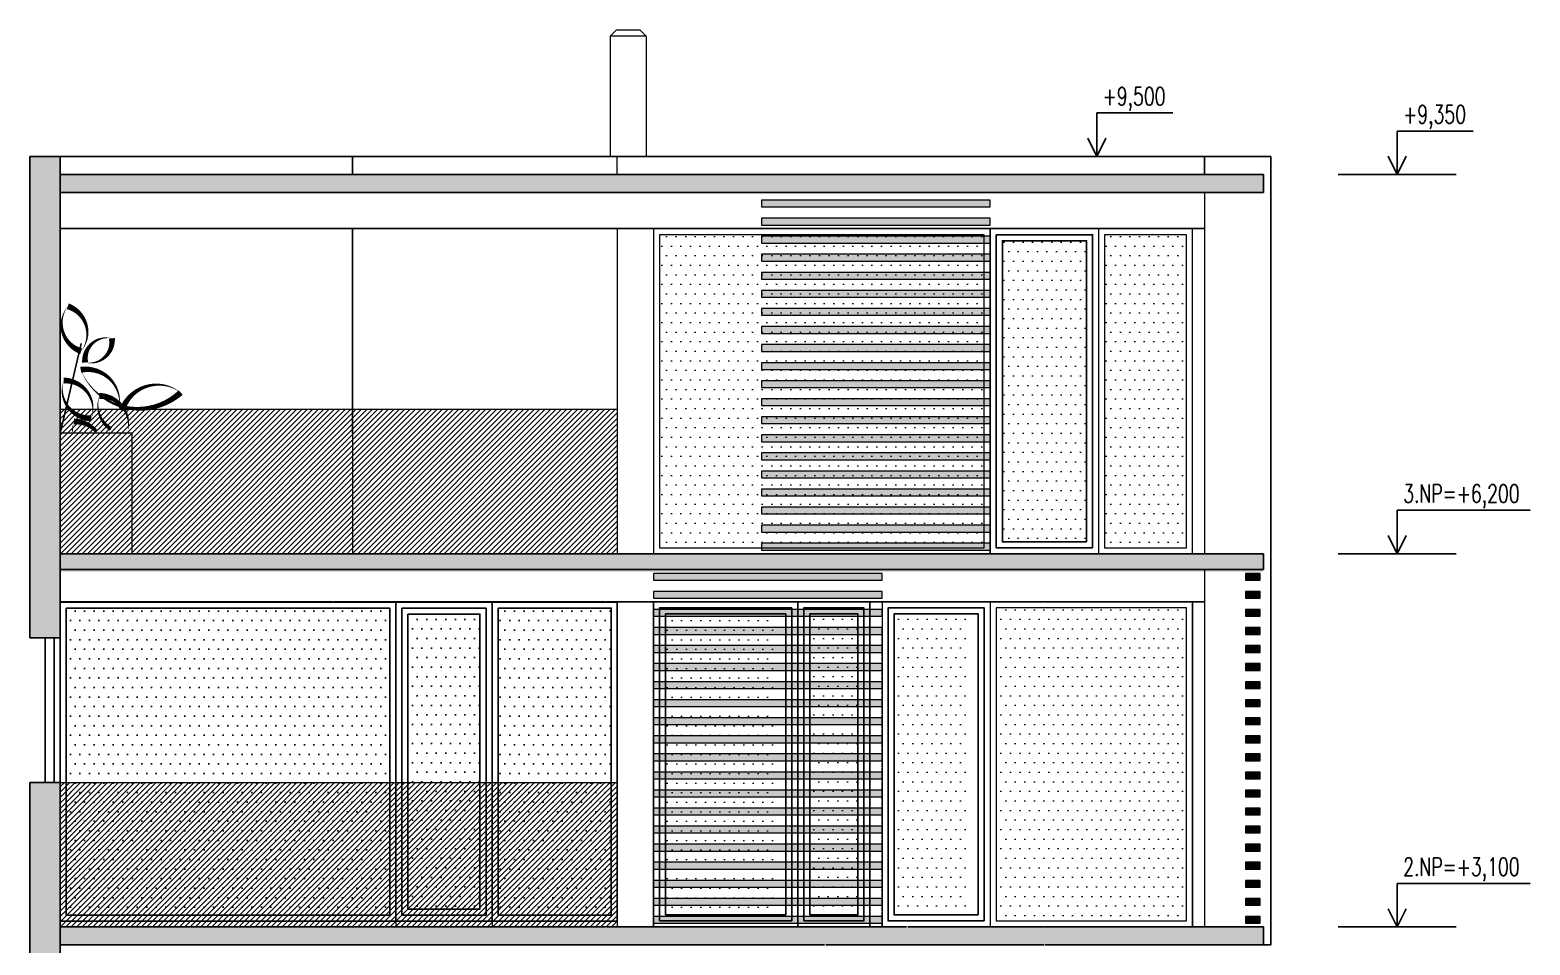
# Model space of a CAD drawing. Header units: metres. Extents: x -442 to 316, y -503 to 125.
# Drawn here: x 26.32 to 38.78, y 22.97 to 30.57 of the extents above; entities that cross this region are included whole.
import ezdxf

# ---------------------------------------------------------------- set-up
doc = ezdxf.new("R2010")
doc.units = ezdxf.units.M
for name, color, linetype in [('popis', 6, 'Continuous'), ('SRAFA', 251, 'Continuous'), ('SRAFY', 3, 'Continuous'), ('zariz.predmety', 203, 'Continuous'), ('ZDIVO', 1, 'Continuous')]:
    doc.layers.add(name, color=color, linetype=linetype)
doc.styles.add('ROMANS', font='romans.shx', dxfattribs={"width": 0.7})
pattern_1 = [(0, (-9.504774, 75.43694), (0.0396875, 0.079375), [0, -0.079375])]

msp = doc.modelspace()

# ---------------------------------------------------------------- hatches: boundary and pattern name
at = {"layer": 'SRAFA', "linetype": 'Continuous', "lineweight": 0}
h = msp.add_hatch(color=256, dxfattribs=at)
h.dxf.hatch_style = 1
h.paths.add_polyline_path([(26.565416, 29.374438), (36.565416, 29.374438), (36.565416, 29.224438), (26.565416, 29.224438)])
h = msp.add_hatch(dxfattribs=at)
h.set_pattern_fill('ANSI31', color=256, scale=0.01, style=0)
h.set_pattern_definition([(45, (156.100502, 304.10996), (-0.0224506403, 0.0224506403), [])])
h.paths.add_polyline_path([(26.565416, 27.424438), (31.195416, 27.424438), (31.195416, 26.224438), (26.565416, 26.224438)])
h = msp.add_hatch(color=256, dxfattribs=at)
h.dxf.hatch_style = 1
h.paths.add_polyline_path([(26.565416, 26.224438), (36.565416, 26.224438), (36.565416, 26.074438), (26.565416, 26.074438)])
h = msp.add_hatch(dxfattribs=at)
h.set_pattern_fill('ANSI31', color=256, scale=0.01, style=0)
h.set_pattern_definition([(45, (156.100502, 301.00996), (-0.0224506403, 0.0224506403), [])])
h.paths.add_polyline_path([(26.565416, 24.324438), (31.195416, 24.324438), (31.195416, 23.124438), (26.565416, 23.124438)])
h = msp.add_hatch(color=256, dxfattribs=at)
h.dxf.hatch_style = 1
h.paths.add_polyline_path([(26.565416, 23.124438), (36.565416, 23.124438), (36.565416, 22.974438), (26.565416, 22.974438)])
at = {"layer": 'SRAFY', "linetype": 'Continuous', "lineweight": 0}
h = msp.add_hatch(color=252, dxfattribs=at)
h.dxf.hatch_style = 1
h.paths.add_polyline_path([(32.395416, 29.104765), (34.295416, 29.104765), (34.295416, 29.161218), (32.395416, 29.161218)])
h = msp.add_hatch(color=252, dxfattribs=at)
h.dxf.hatch_style = 1
h.paths.add_polyline_path([(32.395416, 28.954765), (34.295416, 28.954765), (34.295416, 29.011218), (32.395416, 29.011218)])
h = msp.add_hatch(dxfattribs=at)
h.set_pattern_fill('DOTS', color=256, scale=0.05, style=0)
h.set_pattern_definition([(180, (-95.98967, 306.90996), (-0.0396875, 0.079375), [0, -0.079375])])
h.paths.add_polyline_path([(34.245416, 28.874438), (31.545416, 28.874438), (31.545416, 26.274438), (34.245416, 26.274438)])
h = msp.add_hatch(color=252, dxfattribs=at)
h.dxf.hatch_style = 1
h.paths.add_polyline_path([(32.395416, 28.804765), (34.295416, 28.804765), (34.295416, 28.861218), (32.395416, 28.861218)])
h = msp.add_hatch(dxfattribs=at)
h.set_pattern_fill('DOTS', color=256, scale=0.05, style=0)
h.paths.add_polyline_path([(35.095416, 28.824438), (34.395416, 28.824438), (34.395416, 26.324438), (35.095416, 26.324438)])
h = msp.add_hatch(dxfattribs=at)
h.set_pattern_fill('DOTS', color=256, scale=0.05, style=0)
h.set_pattern_definition([(180, (-93.40967, 306.90996), (-0.0396875, 0.079375), [0, -0.079375])])
h.paths.add_polyline_path([(35.925416, 28.874438), (35.245416, 28.874438), (35.245416, 26.274438), (35.925416, 26.274438)])
h = msp.add_hatch(color=252, dxfattribs=at)
h.dxf.hatch_style = 1
h.paths.add_polyline_path([(32.395416, 28.654765), (34.295416, 28.654765), (34.295416, 28.711218), (32.395416, 28.711218)])
h = msp.add_hatch(color=252, dxfattribs=at)
h.dxf.hatch_style = 1
h.paths.add_polyline_path([(32.395416, 28.504765), (34.295416, 28.504765), (34.295416, 28.561218), (32.395416, 28.561218)])
h = msp.add_hatch(color=252, dxfattribs=at)
h.dxf.hatch_style = 1
h.paths.add_polyline_path([(32.395416, 28.354765), (34.295416, 28.354765), (34.295416, 28.411218), (32.395416, 28.411218)])
h = msp.add_hatch(color=252, dxfattribs=at)
h.dxf.hatch_style = 1
h.paths.add_polyline_path([(32.395416, 28.204765), (34.295416, 28.204765), (34.295416, 28.261218), (32.395416, 28.261218)])
h = msp.add_hatch(color=252, dxfattribs=at)
h.dxf.hatch_style = 1
h.paths.add_polyline_path([(32.395416, 28.054765), (34.295416, 28.054765), (34.295416, 28.111218), (32.395416, 28.111218)])
h = msp.add_hatch(color=252, dxfattribs=at)
h.dxf.hatch_style = 1
h.paths.add_polyline_path([(32.395416, 27.904765), (34.295416, 27.904765), (34.295416, 27.961218), (32.395416, 27.961218)])
h = msp.add_hatch(color=252, dxfattribs=at)
h.dxf.hatch_style = 1
h.paths.add_polyline_path([(32.395416, 27.754765), (34.295416, 27.754765), (34.295416, 27.811218), (32.395416, 27.811218)])
h = msp.add_hatch(color=252, dxfattribs=at)
h.dxf.hatch_style = 1
h.paths.add_polyline_path([(32.395416, 27.604765), (34.295416, 27.604765), (34.295416, 27.661218), (32.395416, 27.661218)])
h = msp.add_hatch(color=252, dxfattribs=at)
h.dxf.hatch_style = 1
h.paths.add_polyline_path([(32.395416, 27.454765), (34.295416, 27.454765), (34.295416, 27.511218), (32.395416, 27.511218)])
h = msp.add_hatch(color=252, dxfattribs=at)
h.dxf.hatch_style = 1
h.paths.add_polyline_path([(32.395416, 27.304765), (34.295416, 27.304765), (34.295416, 27.361218), (32.395416, 27.361218)])
h = msp.add_hatch(color=252, dxfattribs=at)
h.dxf.hatch_style = 1
h.paths.add_polyline_path([(32.395416, 27.154765), (34.295416, 27.154765), (34.295416, 27.211218), (32.395416, 27.211218)])
h = msp.add_hatch(color=252, dxfattribs=at)
h.dxf.hatch_style = 1
h.paths.add_polyline_path([(32.395416, 27.004765), (34.295416, 27.004765), (34.295416, 27.061218), (32.395416, 27.061218)])
h = msp.add_hatch(color=252, dxfattribs=at)
h.dxf.hatch_style = 1
h.paths.add_polyline_path([(32.395416, 26.854765), (34.295416, 26.854765), (34.295416, 26.911218), (32.395416, 26.911218)])
h = msp.add_hatch(color=252, dxfattribs=at)
h.dxf.hatch_style = 1
h.paths.add_polyline_path([(32.395416, 26.704765), (34.295416, 26.704765), (34.295416, 26.761218), (32.395416, 26.761218)])
h = msp.add_hatch(color=252, dxfattribs=at)
h.dxf.hatch_style = 1
h.paths.add_polyline_path([(32.395416, 26.554765), (34.295416, 26.554765), (34.295416, 26.611218), (32.395416, 26.611218)])
h = msp.add_hatch(color=252, dxfattribs=at)
h.dxf.hatch_style = 1
h.paths.add_polyline_path([(32.395416, 26.404765), (34.295416, 26.404765), (34.295416, 26.461218), (32.395416, 26.461218)])
h = msp.add_hatch(color=252, dxfattribs=at)
h.dxf.hatch_style = 1
h.paths.add_polyline_path([(32.395416, 26.255092), (34.295416, 26.255092), (34.295416, 26.311545), (32.395416, 26.311545)])
h = msp.add_hatch(color=252, dxfattribs=at)
h.dxf.hatch_style = 1
h.paths.add_polyline_path([(31.495416, 26.004765), (33.395416, 26.004765), (33.395416, 26.061218), (31.495416, 26.061218)])
h = msp.add_hatch(color=252, dxfattribs=at)
h.dxf.hatch_style = 1
h.paths.add_polyline_path([(36.414813, 26.004765), (36.538601, 26.004765), (36.538601, 26.061218), (36.414813, 26.061218)])
h = msp.add_hatch(color=252, dxfattribs=at)
h.dxf.hatch_style = 1
h.paths.add_polyline_path([(31.495416, 25.854765), (33.395416, 25.854765), (33.395416, 25.911218), (31.495416, 25.911218)])
h = msp.add_hatch(color=252, dxfattribs=at)
h.dxf.hatch_style = 1
h.paths.add_polyline_path([(36.414813, 25.854765), (36.538601, 25.854765), (36.538601, 25.911218), (36.414813, 25.911218)])
at = {"layer": 'SRAFY', "linetype": 'Continuous'}
h = msp.add_hatch(dxfattribs=at)
h.set_pattern_fill('DOTS', color=256, scale=0.05, style=0)
h.set_pattern_definition(pattern_1)
h.paths.add_polyline_path([(29.304741, 25.772753), (26.615416, 25.772753), (26.615416, 23.222753), (29.304741, 23.222753)])
h = msp.add_hatch(dxfattribs=at)
h.set_pattern_fill('DOTS', color=256, scale=0.05, style=0)
h.set_pattern_definition([(0, (33.34241, 45.68175), (0.0396875, 0.079375), [0, -0.079375])])
h.paths.add_polyline_path([(29.454741, 23.272753), (30.054741, 23.272753), (30.054741, 25.722753), (29.454741, 25.722753)])
h = msp.add_hatch(dxfattribs=at)
h.set_pattern_fill('DOTS', color=256, scale=0.05, style=0)
h.set_pattern_definition(pattern_1)
h.paths.add_polyline_path([(31.145416, 25.772753), (30.204741, 25.772753), (30.204741, 23.222753), (31.145416, 23.222753)])
at = {"layer": 'SRAFY', "linetype": 'Continuous', "lineweight": 0}
h = msp.add_hatch(color=252, dxfattribs=at)
h.dxf.hatch_style = 1
h.paths.add_polyline_path([(31.495416, 25.704765), (33.395416, 25.704765), (33.395416, 25.761218), (31.495416, 25.761218)])
h = msp.add_hatch(dxfattribs=at)
h.set_pattern_fill('DOTS', color=256, scale=0.05, style=0)
h.set_pattern_definition(pattern_1)
h.paths.add_polyline_path([(32.508749, 23.224438), (32.508749, 25.724438), (31.595416, 25.724438), (31.595416, 23.224438)])
h = msp.add_hatch(dxfattribs=at)
h.set_pattern_fill('DOTS', color=256, scale=0.05, style=0)
h.set_pattern_definition([(180, (-142.27162, 303.80996), (-0.0396875, 0.079375), [0, -0.079375])])
h.paths.add_polyline_path([(33.195416, 23.224438), (33.195416, 25.724438), (32.795416, 25.724438), (32.795416, 23.224438)])
h = msp.add_hatch(dxfattribs=at)
h.set_pattern_fill('DOTS', color=256, scale=0.05, style=0)
h.set_pattern_definition([(180, (-140.45829, 303.80996), (-0.0396875, 0.079375), [0, -0.079375])])
h.paths.add_polyline_path([(34.095416, 23.224438), (34.095416, 25.724438), (33.495416, 25.724438), (33.495416, 23.224438)])
h = msp.add_hatch(dxfattribs=at)
h.set_pattern_fill('DOTS', color=256, scale=0.05, style=0)
h.set_pattern_definition([(180, (-93.40967, 303.80996), (-0.0396875, 0.079375), [0, -0.079375])])
h.paths.add_polyline_path([(35.925416, 25.774438), (34.345416, 25.774438), (34.345416, 23.174438), (35.925416, 23.174438)])
h = msp.add_hatch(color=252, dxfattribs=at)
h.dxf.hatch_style = 1
h.paths.add_polyline_path([(36.415342, 25.704765), (36.53913, 25.704765), (36.53913, 25.761218), (36.415342, 25.761218)])
h = msp.add_hatch(color=252, dxfattribs=at)
h.dxf.hatch_style = 1
h.paths.add_polyline_path([(31.495416, 25.554765), (33.395416, 25.554765), (33.395416, 25.611218), (31.495416, 25.611218)])
h = msp.add_hatch(color=252, dxfattribs=at)
h.dxf.hatch_style = 1
h.paths.add_polyline_path([(36.415342, 25.554765), (36.53913, 25.554765), (36.53913, 25.611218), (36.415342, 25.611218)])
h = msp.add_hatch(color=252, dxfattribs=at)
h.dxf.hatch_style = 1
h.paths.add_polyline_path([(31.495416, 25.404765), (33.395416, 25.404765), (33.395416, 25.461218), (31.495416, 25.461218)])
h = msp.add_hatch(color=252, dxfattribs=at)
h.dxf.hatch_style = 1
h.paths.add_polyline_path([(36.415342, 25.404765), (36.53913, 25.404765), (36.53913, 25.461218), (36.415342, 25.461218)])
h = msp.add_hatch(color=252, dxfattribs=at)
h.dxf.hatch_style = 1
h.paths.add_polyline_path([(31.495416, 25.254765), (33.395416, 25.254765), (33.395416, 25.311218), (31.495416, 25.311218)])
h = msp.add_hatch(color=252, dxfattribs=at)
h.dxf.hatch_style = 1
h.paths.add_polyline_path([(36.415342, 25.254765), (36.53913, 25.254765), (36.53913, 25.311218), (36.415342, 25.311218)])
h = msp.add_hatch(color=252, dxfattribs=at)
h.dxf.hatch_style = 1
h.paths.add_polyline_path([(31.495416, 25.104765), (33.395416, 25.104765), (33.395416, 25.161218), (31.495416, 25.161218)])
h = msp.add_hatch(color=252, dxfattribs=at)
h.dxf.hatch_style = 1
h.paths.add_polyline_path([(36.415342, 25.104765), (36.53913, 25.104765), (36.53913, 25.161218), (36.415342, 25.161218)])
h = msp.add_hatch(color=252, dxfattribs=at)
h.dxf.hatch_style = 1
h.paths.add_polyline_path([(31.495416, 24.954765), (33.395416, 24.954765), (33.395416, 25.011218), (31.495416, 25.011218)])
h = msp.add_hatch(color=252, dxfattribs=at)
h.dxf.hatch_style = 1
h.paths.add_polyline_path([(36.415342, 24.954765), (36.53913, 24.954765), (36.53913, 25.011218), (36.415342, 25.011218)])
h = msp.add_hatch(color=252, dxfattribs=at)
h.dxf.hatch_style = 1
h.paths.add_polyline_path([(31.495416, 24.804765), (33.395416, 24.804765), (33.395416, 24.861218), (31.495416, 24.861218)])
h = msp.add_hatch(color=252, dxfattribs=at)
h.dxf.hatch_style = 1
h.paths.add_polyline_path([(36.415342, 24.804765), (36.53913, 24.804765), (36.53913, 24.861218), (36.415342, 24.861218)])
h = msp.add_hatch(color=252, dxfattribs=at)
h.dxf.hatch_style = 1
h.paths.add_polyline_path([(31.495416, 24.654765), (33.395416, 24.654765), (33.395416, 24.711218), (31.495416, 24.711218)])
h = msp.add_hatch(color=252, dxfattribs=at)
h.dxf.hatch_style = 1
h.paths.add_polyline_path([(36.415342, 24.654765), (36.53913, 24.654765), (36.53913, 24.711218), (36.415342, 24.711218)])
h = msp.add_hatch(color=252, dxfattribs=at)
h.dxf.hatch_style = 1
h.paths.add_polyline_path([(31.495416, 24.504765), (33.395416, 24.504765), (33.395416, 24.561218), (31.495416, 24.561218)])
h = msp.add_hatch(color=252, dxfattribs=at)
h.dxf.hatch_style = 1
h.paths.add_polyline_path([(36.415342, 24.504765), (36.53913, 24.504765), (36.53913, 24.561218), (36.415342, 24.561218)])
h = msp.add_hatch(color=252, dxfattribs=at)
h.dxf.hatch_style = 1
h.paths.add_polyline_path([(31.495416, 24.354765), (33.395416, 24.354765), (33.395416, 24.411218), (31.495416, 24.411218)])
h = msp.add_hatch(color=252, dxfattribs=at)
h.dxf.hatch_style = 1
h.paths.add_polyline_path([(36.415342, 24.354765), (36.53913, 24.354765), (36.53913, 24.411218), (36.415342, 24.411218)])
h = msp.add_hatch(color=252, dxfattribs=at)
h.dxf.hatch_style = 1
h.paths.add_polyline_path([(31.495416, 24.204765), (33.395416, 24.204765), (33.395416, 24.261218), (31.495416, 24.261218)])
h = msp.add_hatch(color=252, dxfattribs=at)
h.dxf.hatch_style = 1
h.paths.add_polyline_path([(36.415342, 24.204765), (36.53913, 24.204765), (36.53913, 24.261218), (36.415342, 24.261218)])
h = msp.add_hatch(color=252, dxfattribs=at)
h.dxf.hatch_style = 1
h.paths.add_polyline_path([(31.495416, 24.054765), (33.395416, 24.054765), (33.395416, 24.111218), (31.495416, 24.111218)])
h = msp.add_hatch(color=252, dxfattribs=at)
h.dxf.hatch_style = 1
h.paths.add_polyline_path([(36.415342, 24.054765), (36.53913, 24.054765), (36.53913, 24.111218), (36.415342, 24.111218)])
h = msp.add_hatch(color=252, dxfattribs=at)
h.dxf.hatch_style = 1
h.paths.add_polyline_path([(31.495416, 23.904765), (33.395416, 23.904765), (33.395416, 23.961218), (31.495416, 23.961218)])
h = msp.add_hatch(color=252, dxfattribs=at)
h.dxf.hatch_style = 1
h.paths.add_polyline_path([(36.415342, 23.904765), (36.53913, 23.904765), (36.53913, 23.961218), (36.415342, 23.961218)])
h = msp.add_hatch(color=252, dxfattribs=at)
h.dxf.hatch_style = 1
h.paths.add_polyline_path([(31.495416, 23.754765), (33.395416, 23.754765), (33.395416, 23.811218), (31.495416, 23.811218)])
h = msp.add_hatch(color=252, dxfattribs=at)
h.dxf.hatch_style = 1
h.paths.add_polyline_path([(36.415342, 23.754765), (36.53913, 23.754765), (36.53913, 23.811218), (36.415342, 23.811218)])
h = msp.add_hatch(color=252, dxfattribs=at)
h.dxf.hatch_style = 1
h.paths.add_polyline_path([(31.495416, 23.604765), (33.395416, 23.604765), (33.395416, 23.661218), (31.495416, 23.661218)])
h = msp.add_hatch(color=252, dxfattribs=at)
h.dxf.hatch_style = 1
h.paths.add_polyline_path([(36.415342, 23.604765), (36.53913, 23.604765), (36.53913, 23.661218), (36.415342, 23.661218)])
h = msp.add_hatch(color=252, dxfattribs=at)
h.dxf.hatch_style = 1
h.paths.add_polyline_path([(31.495416, 23.454765), (33.395416, 23.454765), (33.395416, 23.511218), (31.495416, 23.511218)])
h = msp.add_hatch(color=252, dxfattribs=at)
h.dxf.hatch_style = 1
h.paths.add_polyline_path([(36.415342, 23.454765), (36.53913, 23.454765), (36.53913, 23.511218), (36.415342, 23.511218)])
h = msp.add_hatch(color=252, dxfattribs=at)
h.dxf.hatch_style = 1
h.paths.add_polyline_path([(31.495416, 23.304765), (33.395416, 23.304765), (33.395416, 23.361218), (31.495416, 23.361218)])
h = msp.add_hatch(color=252, dxfattribs=at)
h.dxf.hatch_style = 1
h.paths.add_polyline_path([(36.415342, 23.304765), (36.53913, 23.304765), (36.53913, 23.361218), (36.415342, 23.361218)])
h = msp.add_hatch(color=252, dxfattribs=at)
h.dxf.hatch_style = 1
h.paths.add_polyline_path([(31.495416, 23.155092), (33.395416, 23.155092), (33.395416, 23.211545), (31.495416, 23.211545)])
h = msp.add_hatch(color=252, dxfattribs=at)
h.dxf.hatch_style = 1
h.paths.add_polyline_path([(36.415342, 23.155092), (36.53913, 23.155092), (36.53913, 23.211545), (36.415342, 23.211545)])
at = {"layer": 'ZDIVO', "linetype": 'Continuous', "lineweight": 0}
for points in [[(26.565416, 29.524438), (26.315416, 29.524438), (26.315416, 27.224438), (26.315416, 25.524438), (26.565416, 25.524438), (26.565416, 25.822753), (26.565416, 26.074438), (26.565416, 26.224438), (26.565416, 27.224438)], [(26.565416, 24.324438), (26.315416, 24.324438), (26.315416, 22.424438), (26.565364, 22.424438), (26.565405, 22.974438), (26.565416, 22.974438), (26.565416, 23.124438)]]:
    msp.add_hatch(color=35, dxfattribs=at).paths.add_polyline_path(points)

# ---------------------------------------------------------------- linework, layer by layer
for p, q in [((26.315416, 27.224438), (26.315416, 29.524438)), ((26.565416, 29.524438), (26.315416, 29.524438)), ((26.565416, 29.524438), (28.995416, 29.524438)), ((26.565416, 27.224438), (26.565416, 29.524438)), ((28.995416, 29.524438), (36.075416, 29.524438)), ((28.995416, 29.524438), (28.995416, 29.374438)), ((36.075416, 29.374438), (36.075416, 29.524438)), ((36.075416, 29.524438), (36.625416, 29.524438)), ((36.625416, 22.974438), (36.625416, 29.524438)), ((26.565416, 29.374438), (28.830416, 29.374438)), ((28.830416, 29.374438), (28.840416, 29.374438)), ((28.840416, 29.374438), (31.095416, 29.374438)), ((31.095416, 29.374438), (31.105416, 29.374438)), ((31.105416, 29.374438), (32.918749, 29.374438)), ((32.928749, 29.374438), (32.918749, 29.374438)), ((32.928749, 29.374438), (34.742083, 29.374438)), ((34.752083, 29.374438), (34.742083, 29.374438)), ((34.752083, 29.374438), (36.565416, 29.374438)), ((36.565416, 29.224438), (26.565416, 29.224438)), ((36.075416, 28.924438), (26.565416, 28.924438)), ((26.315416, 27.224438), (26.315416, 25.524438)), ((26.565416, 26.224438), (26.565416, 27.224438)), ((26.565416, 26.074438), (26.565416, 26.224438)), ((26.565416, 26.224438), (36.565416, 26.224438)), ((36.565416, 26.224438), (36.565416, 26.094438)), ((36.565416, 26.094438), (26.565416, 26.094438)), ((26.565416, 25.524438), (26.565416, 26.074438)), ((26.565416, 25.824438), (26.715416, 25.824438)), ((28.830416, 25.824438), (26.715416, 25.824438)), ((31.095416, 25.824438), (28.840416, 25.824438)), ((31.582083, 25.824438), (31.105416, 25.824438)), ((33.598749, 25.824438), (31.582083, 25.824438)), ((33.295416, 25.824438), (33.608749, 25.824438)), ((34.742083, 25.824438), (33.295416, 25.824438)), ((36.075416, 25.824438), (34.752083, 25.824438)), ((33.295416, 25.604438), (33.295416, 25.574438)), ((33.295416, 25.564438), (33.295416, 25.534438)), ((33.395416, 25.574438), (33.395416, 25.604438)), ((33.395416, 25.534438), (33.395416, 25.564438)), ((26.315416, 25.524438), (26.565416, 25.524438)), ((26.565416, 25.524438), (26.565416, 24.324438)), ((33.295416, 25.524438), (33.295416, 25.494438)), ((33.295416, 25.484438), (33.295416, 25.454438)), ((33.295416, 25.444438), (33.295416, 25.414438)), ((33.395416, 25.494438), (33.395416, 25.524438)), ((33.395416, 25.454438), (33.395416, 25.484438)), ((33.395416, 25.414438), (33.395416, 25.444438)), ((35.975416, 25.484438), (35.975416, 25.454438)), ((35.975416, 25.444438), (35.975416, 25.414438)), ((31.495416, 23.124438), (31.495416, 25.404438)), ((33.295416, 25.404438), (33.295416, 25.374438)), ((33.295416, 25.364438), (33.295416, 25.334438)), ((33.295416, 25.324438), (33.295416, 25.294438)), ((33.395416, 25.374438), (33.395416, 25.404438)), ((33.395416, 25.334438), (33.395416, 25.364438)), ((33.395416, 25.294438), (33.395416, 25.324438)), ((35.975416, 25.404438), (35.975416, 25.374438)), ((33.295416, 25.284438), (33.295416, 25.254438)), ((33.295416, 25.244438), (33.295416, 25.214438)), ((33.295416, 25.204438), (33.295416, 25.174438)), ((33.395416, 25.254438), (33.395416, 25.284438)), ((33.395416, 25.214438), (33.395416, 25.244438)), ((33.395416, 25.174438), (33.395416, 25.204438)), ((33.295416, 25.164438), (33.295416, 25.134438)), ((33.295416, 25.124438), (33.295416, 25.094438)), ((33.295416, 25.084438), (33.295416, 25.054438)), ((33.395416, 25.134438), (33.395416, 25.164438)), ((33.395416, 25.094438), (33.395416, 25.124438)), ((33.395416, 25.054438), (33.395416, 25.084438)), ((33.295416, 25.044438), (33.295416, 25.014438)), ((33.295416, 25.004438), (33.295416, 24.974438)), ((33.295416, 24.964438), (33.295416, 24.934438)), ((33.395416, 25.014438), (33.395416, 25.044438)), ((33.395416, 24.974438), (33.395416, 25.004438)), ((33.395416, 24.934438), (33.395416, 24.964438)), ((33.295416, 24.924438), (33.295416, 24.894438)), ((33.295416, 24.884438), (33.295416, 24.854438)), ((33.295416, 24.844438), (33.295416, 24.814438)), ((33.395416, 24.894438), (33.395416, 24.924438)), ((33.395416, 24.854438), (33.395416, 24.884438)), ((33.395416, 24.814438), (33.395416, 24.844438)), ((33.295416, 24.804438), (33.295416, 24.774438)), ((33.295416, 24.764438), (33.295416, 24.734438)), ((33.295416, 24.724438), (33.295416, 24.694438)), ((33.295416, 24.684438), (33.295416, 24.654438)), ((33.395416, 24.774438), (33.395416, 24.804438)), ((33.395416, 24.734438), (33.395416, 24.764438)), ((33.395416, 24.694438), (33.395416, 24.724438)), ((33.395416, 24.654438), (33.395416, 24.684438)), ((33.295416, 24.644438), (33.295416, 24.614438)), ((33.295416, 24.604438), (33.295416, 24.574438)), ((33.295416, 24.564438), (33.295416, 24.534438)), ((33.395416, 24.614438), (33.395416, 24.644438)), ((33.395416, 24.574438), (33.395416, 24.604438)), ((33.395416, 24.534438), (33.395416, 24.564438)), ((33.295416, 24.524438), (33.295416, 24.494438)), ((33.295416, 24.484438), (33.295416, 24.454438)), ((33.295416, 24.444438), (33.295416, 24.414438)), ((33.395416, 24.494438), (33.395416, 24.524438)), ((33.395416, 24.454438), (33.395416, 24.484438)), ((33.395416, 24.414438), (33.395416, 24.444438)), ((26.315416, 24.324438), (26.315416, 22.424438)), ((26.565416, 24.324438), (26.315416, 24.324438)), ((26.565416, 23.124438), (26.565416, 24.324438)), ((33.295416, 24.404438), (33.295416, 24.374438)), ((33.295416, 24.364438), (33.295416, 24.334438)), ((33.295416, 24.324438), (33.295416, 24.294438)), ((33.395416, 24.374438), (33.395416, 24.404438)), ((33.395416, 24.334438), (33.395416, 24.364438)), ((33.395416, 24.294438), (33.395416, 24.324438)), ((33.295416, 24.284438), (33.295416, 24.254438)), ((33.295416, 24.244438), (33.295416, 24.214438)), ((33.295416, 24.204438), (33.295416, 24.174438)), ((33.395416, 24.254438), (33.395416, 24.284438)), ((33.395416, 24.214438), (33.395416, 24.244438)), ((33.395416, 24.174438), (33.395416, 24.204438)), ((33.295416, 24.164438), (33.295416, 24.134438)), ((33.295416, 24.124438), (33.295416, 24.094438)), ((33.295416, 24.084438), (33.295416, 24.054438)), ((33.395416, 24.134438), (33.395416, 24.164438)), ((33.395416, 24.094438), (33.395416, 24.124438)), ((33.395416, 24.054438), (33.395416, 24.084438)), ((33.295416, 24.044438), (33.295416, 24.014438)), ((33.295416, 24.004438), (33.295416, 23.974438)), ((33.295416, 23.964438), (33.295416, 23.934438)), ((33.395416, 24.014438), (33.395416, 24.044438)), ((33.395416, 23.974438), (33.395416, 24.004438)), ((33.395416, 23.934438), (33.395416, 23.964438)), ((33.295416, 23.924438), (33.295416, 23.894438)), ((33.295416, 23.884438), (33.295416, 23.854438)), ((33.295416, 23.844438), (33.295416, 23.814438)), ((33.395416, 23.894438), (33.395416, 23.924438)), ((33.395416, 23.854438), (33.395416, 23.884438)), ((33.395416, 23.814438), (33.395416, 23.844438)), ((33.295416, 23.804438), (33.295416, 23.774438)), ((33.295416, 23.764438), (33.295416, 23.734438)), ((33.295416, 23.724438), (33.295416, 23.694438)), ((33.295416, 23.684438), (33.295416, 23.654438)), ((33.395416, 23.774438), (33.395416, 23.804438)), ((33.395416, 23.734438), (33.395416, 23.764438)), ((33.395416, 23.694438), (33.395416, 23.724438)), ((33.395416, 23.654438), (33.395416, 23.684438)), ((33.295416, 23.644438), (33.295416, 23.614438)), ((33.295416, 23.604438), (33.295416, 23.574438)), ((33.295416, 23.564438), (33.295416, 23.534438)), ((33.395416, 23.614438), (33.395416, 23.644438)), ((33.395416, 23.574438), (33.395416, 23.604438)), ((33.395416, 23.534438), (33.395416, 23.564438)), ((33.295416, 23.524438), (33.295416, 23.494438)), ((33.295416, 23.484438), (33.295416, 23.454438)), ((33.295416, 23.444438), (33.295416, 23.414438)), ((33.395416, 23.494438), (33.395416, 23.524438)), ((33.395416, 23.454438), (33.395416, 23.484438)), ((33.395416, 23.414438), (33.395416, 23.444438)), ((33.295416, 23.404438), (33.295416, 23.374438)), ((33.295416, 23.364438), (33.295416, 23.334438)), ((33.295416, 23.324438), (33.295416, 23.294438)), ((33.395416, 23.374438), (33.395416, 23.404438)), ((33.395416, 23.334438), (33.395416, 23.364438)), ((33.395416, 23.294438), (33.395416, 23.324438)), ((33.295416, 23.284438), (33.295416, 23.254438)), ((33.295416, 23.244438), (33.295416, 23.214438)), ((33.295416, 23.204438), (33.295416, 23.174438)), ((33.395416, 23.254438), (33.395416, 23.284438)), ((33.395416, 23.214438), (33.395416, 23.244438)), ((33.395416, 23.174438), (33.395416, 23.204438)), ((26.565416, 22.974438), (26.565416, 23.124438)), ((26.565416, 23.124438), (28.830416, 23.124438)), ((28.840416, 23.124438), (31.095416, 23.124438)), ((31.105416, 23.124438), (33.598749, 23.124438)), ((33.295416, 23.164438), (33.295416, 23.124438)), ((33.395416, 23.124438), (33.395416, 23.164438)), ((33.608749, 23.124438), (34.742083, 23.124438)), ((34.752083, 23.124438), (36.565416, 23.124438)), ((36.565416, 23.124438), (36.565416, 22.974438)), ((26.565405, 22.974438), (26.565364, 22.424438)), ((28.830416, 22.974438), (26.565416, 22.974438)), ((28.830416, 22.974438), (28.840416, 22.974438)), ((31.095416, 22.974438), (28.840416, 22.974438)), ((31.095416, 22.974438), (31.105416, 22.974438)), ((32.918749, 22.974438), (31.105416, 22.974438)), ((34.742083, 22.974438), (32.928749, 22.974438)), ((36.565416, 22.974438), (34.752083, 22.974438)), ((36.565416, 22.974438), (36.575416, 22.974438)), ((36.575416, 22.974438), (36.625416, 22.974438))]:
    msp.add_line(p, q)
at = {"layer": 'SRAFA', "linetype": 'Continuous', "lineweight": 0, "ltscale": 20}
for p, q in [((31.135416, 30.524438), (31.185416, 30.574438)), ((31.385416, 30.574438), (31.185416, 30.574438)), ((31.385416, 30.574438), (31.435416, 30.524438)), ((31.135416, 30.524438), (31.135416, 29.524438)), ((31.435416, 30.524438), (31.135416, 30.524438)), ((31.23091, 30.524438), (31.185416, 30.524438)), ((31.385416, 30.524438), (31.339922, 30.524438)), ((31.435416, 30.524438), (31.435416, 29.524438))]:
    msp.add_line(p, q, dxfattribs=at)
at = {"layer": 'SRAFA', "linetype": 'Continuous', "lineweight": 0}
for p, q in [((28.995416, 27.224438), (28.995416, 28.924438)), ((28.995416, 28.924438), (28.995416, 26.224438)), ((27.165416, 27.224438), (26.565416, 27.224438)), ((27.165416, 26.224438), (27.165416, 27.224438))]:
    msp.add_line(p, q, dxfattribs=at)
for points in [[(26.565416, 27.424438), (31.195416, 27.424438), (31.195416, 26.224438), (26.565416, 26.224438)], [(26.565416, 24.324438), (31.195416, 24.324438), (31.195416, 23.124438), (26.565416, 23.124438)]]:
    msp.add_lwpolyline(points, close=True, dxfattribs=at)
at = {"layer": 'SRAFY', "linetype": 'Continuous'}
for p, q in [((35.179853, 29.524438), (35.179853, 29.885591)), ((35.179853, 29.885591), (35.810979, 29.885591)), ((35.179853, 29.524438), (35.105351, 29.675672)), ((35.179853, 29.524438), (35.254355, 29.675672)), ((37.676876, 29.374438), (37.676876, 29.735591)), ((37.676876, 29.735591), (38.308002, 29.735591)), ((37.676876, 29.374438), (37.602374, 29.525672)), ((37.676876, 29.374438), (37.751377, 29.525672)), ((37.187053, 29.374438), (38.166699, 29.374438)), ((37.676876, 26.224438), (37.676876, 26.585591)), ((37.676876, 26.585591), (38.780154, 26.585591)), ((37.676876, 26.224438), (37.602374, 26.375672)), ((37.676876, 26.224438), (37.751377, 26.375672)), ((37.187053, 26.224438), (38.166699, 26.224438)), ((26.440417, 25.524438), (26.440417, 24.324438)), ((26.515417, 25.524438), (26.515417, 24.324438)), ((37.676876, 23.124438), (37.676876, 23.485591)), ((37.676876, 23.485591), (38.780154, 23.485591)), ((37.676876, 23.124438), (37.602374, 23.275672)), ((37.676876, 23.124438), (37.751377, 23.275672)), ((37.187053, 23.124438), (38.166699, 23.124438))]:
    msp.add_line(p, q, dxfattribs=at)
at = {"layer": 'SRAFY', "linetype": 'Continuous', "lineweight": 0}
for p, q in [((31.195416, 29.374438), (31.195416, 29.524438)), ((36.565416, 29.224438), (36.565416, 29.374438)), ((36.075416, 29.224438), (36.075416, 26.224438)), ((31.195416, 28.924438), (31.195416, 26.224438)), ((31.495416, 28.924438), (31.495416, 26.224438)), ((34.295416, 28.924438), (34.295416, 26.224438)), ((34.295416, 28.924438), (35.195416, 28.924438)), ((35.195416, 28.924438), (35.195416, 26.224438)), ((36.075416, 26.094438), (36.075416, 23.124438)), ((30.154741, 25.824438), (30.154741, 23.124711)), ((31.195416, 25.824438), (31.195416, 23.124438)), ((31.495416, 25.824438), (31.495416, 23.124438)), ((31.495416, 25.824438), (31.495416, 23.124438)), ((33.295416, 25.824438), (33.295416, 23.124438)), ((33.395416, 25.824438), (33.395416, 23.124438)), ((34.295416, 25.824438), (34.295416, 23.124438)), ((35.975416, 25.824438), (35.975416, 23.124438)), ((29.354741, 23.172753), (29.354741, 23.124438))]:
    msp.add_line(p, q, dxfattribs=at)
for points in [[(26.565416, 29.374438), (36.565416, 29.374438), (36.565416, 29.224438), (26.565416, 29.224438)], [(34.295416, 28.924438), (31.495416, 28.924438), (31.495416, 26.224438), (34.295416, 26.224438)], [(35.975416, 28.924438), (35.195416, 28.924438), (35.195416, 26.224438), (35.975416, 26.224438)], [(34.245416, 28.874438), (31.545416, 28.874438), (31.545416, 26.274438), (34.245416, 26.274438)], [(35.925416, 28.874438), (35.245416, 28.874438), (35.245416, 26.274438), (35.925416, 26.274438)], [(35.975416, 25.824438), (34.295416, 25.824438), (34.295416, 23.124438), (35.975416, 23.124438)], [(35.925416, 25.774438), (34.345416, 25.774438), (34.345416, 23.174438), (35.925416, 23.174438)]]:
    msp.add_lwpolyline(points, close=True, dxfattribs=at)
at = {"layer": 'SRAFY', "color": 252, "linetype": 'Continuous', "lineweight": 0}
for points in [[(32.395416, 29.104765), (34.295416, 29.104765), (34.295416, 29.161218), (32.395416, 29.161218)], [(32.395416, 28.954765), (34.295416, 28.954765), (34.295416, 29.011218), (32.395416, 29.011218)], [(32.395416, 28.804765), (34.295416, 28.804765), (34.295416, 28.861218), (32.395416, 28.861218)], [(32.395416, 28.654765), (34.295416, 28.654765), (34.295416, 28.711218), (32.395416, 28.711218)], [(32.395416, 28.504765), (34.295416, 28.504765), (34.295416, 28.561218), (32.395416, 28.561218)], [(32.395416, 28.354765), (34.295416, 28.354765), (34.295416, 28.411218), (32.395416, 28.411218)], [(32.395416, 28.204765), (34.295416, 28.204765), (34.295416, 28.261218), (32.395416, 28.261218)], [(32.395416, 28.054765), (34.295416, 28.054765), (34.295416, 28.111218), (32.395416, 28.111218)], [(32.395416, 27.904765), (34.295416, 27.904765), (34.295416, 27.961218), (32.395416, 27.961218)], [(32.395416, 27.754765), (34.295416, 27.754765), (34.295416, 27.811218), (32.395416, 27.811218)], [(32.395416, 27.604765), (34.295416, 27.604765), (34.295416, 27.661218), (32.395416, 27.661218)], [(32.395416, 27.454765), (34.295416, 27.454765), (34.295416, 27.511218), (32.395416, 27.511218)], [(32.395416, 27.304765), (34.295416, 27.304765), (34.295416, 27.361218), (32.395416, 27.361218)], [(32.395416, 27.154765), (34.295416, 27.154765), (34.295416, 27.211218), (32.395416, 27.211218)], [(32.395416, 27.004765), (34.295416, 27.004765), (34.295416, 27.061218), (32.395416, 27.061218)], [(32.395416, 26.854765), (34.295416, 26.854765), (34.295416, 26.911218), (32.395416, 26.911218)], [(32.395416, 26.704765), (34.295416, 26.704765), (34.295416, 26.761218), (32.395416, 26.761218)], [(32.395416, 26.554765), (34.295416, 26.554765), (34.295416, 26.611218), (32.395416, 26.611218)], [(32.395416, 26.404765), (34.295416, 26.404765), (34.295416, 26.461218), (32.395416, 26.461218)], [(32.395416, 26.255092), (34.295416, 26.255092), (34.295416, 26.311545), (32.395416, 26.311545)], [(31.495416, 26.004765), (33.395416, 26.004765), (33.395416, 26.061218), (31.495416, 26.061218)], [(36.414813, 26.004765), (36.538601, 26.004765), (36.538601, 26.061218), (36.414813, 26.061218)], [(31.495416, 25.854765), (33.395416, 25.854765), (33.395416, 25.911218), (31.495416, 25.911218)], [(36.414813, 25.854765), (36.538601, 25.854765), (36.538601, 25.911218), (36.414813, 25.911218)], [(31.495416, 25.704765), (33.395416, 25.704765), (33.395416, 25.761218), (31.495416, 25.761218)], [(36.415342, 25.704765), (36.53913, 25.704765), (36.53913, 25.761218), (36.415342, 25.761218)], [(31.495416, 25.554765), (33.395416, 25.554765), (33.395416, 25.611218), (31.495416, 25.611218)], [(36.415342, 25.554765), (36.53913, 25.554765), (36.53913, 25.611218), (36.415342, 25.611218)], [(31.495416, 25.404765), (33.395416, 25.404765), (33.395416, 25.461218), (31.495416, 25.461218)], [(36.415342, 25.404765), (36.53913, 25.404765), (36.53913, 25.461218), (36.415342, 25.461218)], [(31.495416, 25.254765), (33.395416, 25.254765), (33.395416, 25.311218), (31.495416, 25.311218)], [(36.415342, 25.254765), (36.53913, 25.254765), (36.53913, 25.311218), (36.415342, 25.311218)], [(31.495416, 25.104765), (33.395416, 25.104765), (33.395416, 25.161218), (31.495416, 25.161218)], [(36.415342, 25.104765), (36.53913, 25.104765), (36.53913, 25.161218), (36.415342, 25.161218)], [(31.495416, 24.954765), (33.395416, 24.954765), (33.395416, 25.011218), (31.495416, 25.011218)], [(36.415342, 24.954765), (36.53913, 24.954765), (36.53913, 25.011218), (36.415342, 25.011218)], [(31.495416, 24.804765), (33.395416, 24.804765), (33.395416, 24.861218), (31.495416, 24.861218)], [(36.415342, 24.804765), (36.53913, 24.804765), (36.53913, 24.861218), (36.415342, 24.861218)], [(31.495416, 24.654765), (33.395416, 24.654765), (33.395416, 24.711218), (31.495416, 24.711218)], [(36.415342, 24.654765), (36.53913, 24.654765), (36.53913, 24.711218), (36.415342, 24.711218)], [(31.495416, 24.504765), (33.395416, 24.504765), (33.395416, 24.561218), (31.495416, 24.561218)], [(36.415342, 24.504765), (36.53913, 24.504765), (36.53913, 24.561218), (36.415342, 24.561218)], [(31.495416, 24.354765), (33.395416, 24.354765), (33.395416, 24.411218), (31.495416, 24.411218)], [(36.415342, 24.354765), (36.53913, 24.354765), (36.53913, 24.411218), (36.415342, 24.411218)], [(31.495416, 24.204765), (33.395416, 24.204765), (33.395416, 24.261218), (31.495416, 24.261218)], [(36.415342, 24.204765), (36.53913, 24.204765), (36.53913, 24.261218), (36.415342, 24.261218)], [(31.495416, 24.054765), (33.395416, 24.054765), (33.395416, 24.111218), (31.495416, 24.111218)], [(36.415342, 24.054765), (36.53913, 24.054765), (36.53913, 24.111218), (36.415342, 24.111218)], [(31.495416, 23.904765), (33.395416, 23.904765), (33.395416, 23.961218), (31.495416, 23.961218)], [(36.415342, 23.904765), (36.53913, 23.904765), (36.53913, 23.961218), (36.415342, 23.961218)], [(31.495416, 23.754765), (33.395416, 23.754765), (33.395416, 23.811218), (31.495416, 23.811218)], [(36.415342, 23.754765), (36.53913, 23.754765), (36.53913, 23.811218), (36.415342, 23.811218)], [(31.495416, 23.604765), (33.395416, 23.604765), (33.395416, 23.661218), (31.495416, 23.661218)], [(36.415342, 23.604765), (36.53913, 23.604765), (36.53913, 23.661218), (36.415342, 23.661218)], [(31.495416, 23.454765), (33.395416, 23.454765), (33.395416, 23.511218), (31.495416, 23.511218)], [(36.415342, 23.454765), (36.53913, 23.454765), (36.53913, 23.511218), (36.415342, 23.511218)], [(31.495416, 23.304765), (33.395416, 23.304765), (33.395416, 23.361218), (31.495416, 23.361218)], [(36.415342, 23.304765), (36.53913, 23.304765), (36.53913, 23.361218), (36.415342, 23.361218)], [(31.495416, 23.155092), (33.395416, 23.155092), (33.395416, 23.211545), (31.495416, 23.211545)], [(36.415342, 23.155092), (36.53913, 23.155092), (36.53913, 23.211545), (36.415342, 23.211545)]]:
    msp.add_lwpolyline(points, close=True, dxfattribs=at)
at = {"layer": 'SRAFY', "linetype": 'Continuous'}
for points in [[(35.145416, 26.274438), (35.145416, 28.874438), (34.345416, 28.874438), (34.345416, 26.274438), (35.145416, 26.274438)], [(35.095416, 26.324438), (35.095416, 28.824438), (34.395416, 28.824438), (34.395416, 26.324438), (35.095416, 26.324438)], [(31.545416, 23.174438), (31.545416, 25.774438), (32.645416, 25.774438), (32.645416, 23.174438), (31.545416, 23.174438)], [(31.595416, 23.224438), (31.595416, 25.724438), (32.595416, 25.724438), (32.595416, 23.224438), (31.595416, 23.224438)], [(32.745416, 23.174438), (32.745416, 25.774438), (33.245416, 25.774438), (33.245416, 23.174438), (32.745416, 23.174438)], [(32.795416, 23.224438), (32.795416, 25.724438), (33.195416, 25.724438), (33.195416, 23.224438), (32.795416, 23.224438)], [(34.245416, 23.174438), (34.245416, 25.774438), (33.445416, 25.774438), (33.445416, 23.174438), (34.245416, 23.174438)], [(34.195416, 23.224438), (34.195416, 25.724438), (33.495416, 25.724438), (33.495416, 23.224438), (34.195416, 23.224438)]]:
    msp.add_lwpolyline(points, dxfattribs=at)
for points in [[(26.565416, 25.822753), (29.354741, 25.822753), (29.354741, 23.172753), (26.565416, 23.172753)], [(29.354741, 25.822753), (30.154741, 25.822753), (30.154741, 23.172753), (29.354741, 23.172753)], [(30.154741, 25.822753), (31.195416, 25.822753), (31.195416, 23.172753), (30.154741, 23.172753)], [(31.495416, 23.124438), (31.495416, 25.824438), (32.695416, 25.824438), (32.695416, 23.124438)], [(32.695416, 23.124438), (32.695416, 25.824438), (33.295416, 25.824438), (33.295416, 23.124438)], [(26.615416, 25.772753), (29.304741, 25.772753), (29.304741, 23.222753), (26.615416, 23.222753)], [(29.404741, 25.772753), (30.104741, 25.772753), (30.104741, 23.222753), (29.404741, 23.222753)], [(29.454741, 25.722753), (30.054741, 25.722753), (30.054741, 23.272753), (29.454741, 23.272753)], [(30.204741, 25.772753), (31.145416, 25.772753), (31.145416, 23.222753), (30.204741, 23.222753)]]:
    msp.add_lwpolyline(points, close=True, dxfattribs=at)
at = {"layer": 'zariz.predmety', "color": 253, "linetype": 'Continuous', "ltscale": 0.001}
msp.add_line((26.565416, 27.224438), (26.741301, 27.971335), dxfattribs=at)
for points in [[(26.740474, 27.906571, 0, 0, 0.520567051), (26.740474, 27.906571, 0, 0.05, 0.520567051), (26.630024, 28.279544, 0, 0.05, 0.520567051), (26.740474, 27.906571, 0.05, 0.05, 0)], [(26.773484, 27.813416, 0, 0, 0.520567051), (26.773484, 27.813416, 0, 0.05, 0.520567051), (26.995777, 28.013126, 0, 0.05, 0.520567051), (26.773484, 27.813416, 0.05, 0.05, 0)], [(26.825809, 27.349291, 0, 0, 0.520567051), (26.825809, 27.349291, 0, 0.05, 0.520567051), (26.595864, 27.663032, 0, 0.05, 0.520567051), (26.825809, 27.349291, 0.05, 0.05, 0)], [(27.567771, 27.562842, 0, 0, 0.520567051), (27.567771, 27.562842, 0, 0.05, 0.520567051), (27.079409, 27.413011, 0, 0.05, 0.520567051), (27.056308, 27.434691, 0, 0.05, 0.520567051), (26.736936, 27.751785, 0, 0.05, 0.520567051), (27.567771, 27.562842, 0.05, 0.05, 0)]]:
    msp.add_lwpolyline(points, format="xyseb", close=True, dxfattribs=at)
for points in [[(27.131246, 27.259404, 0.004318, 0.05, 0.468965173), (26.89178, 27.534991, 0, 0.034457, 0.343372784), (26.987428, 27.259404, 0, 0, 0)], [(26.868609, 27.237249, 0.02658, 0.05, 0.228682736), (26.680836, 27.322917, 0, 0.009549, 0.091918286), (26.668402, 27.237249, 0, 0, 0)]]:
    msp.add_lwpolyline(points, format="xyseb", dxfattribs=at)

# ---------------------------------------------------------------- texts
at = {"layer": 'popis', "linetype": 'Continuous', "char_height": 0.15, "width": 2.20915077, "attachment_point": 1, "style": 'ROMANS'}
for s, insert in [('+9,500', (35.229399, 30.099115)), ('+9,350', (37.726421, 29.949115)), ('3.NP=+6,200', (37.726421, 26.799115)), ('2.NP=+3,100', (37.726421, 23.699115))]:
    msp.add_mtext(s, dxfattribs=dict(at, insert=insert))

doc.saveas('drawing.dxf')
